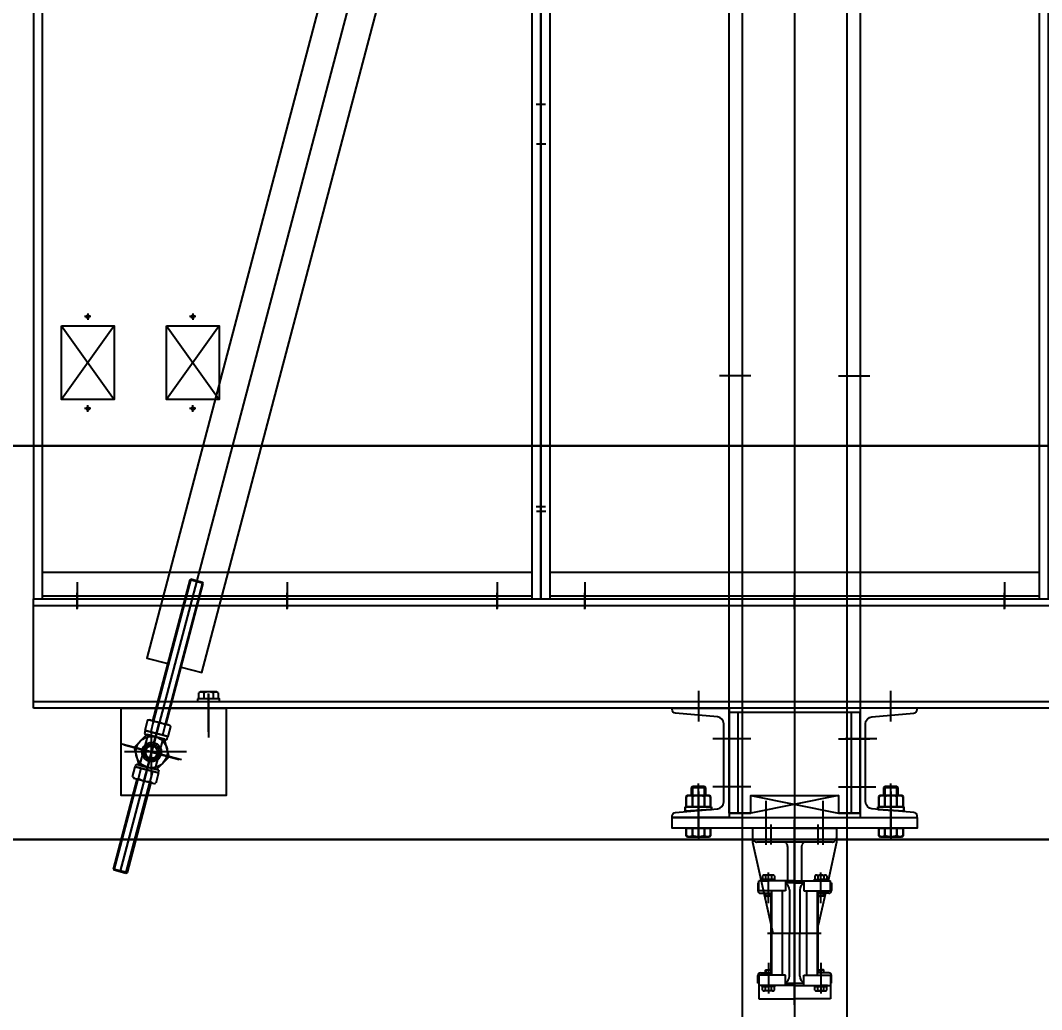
# Model space of a CAD drawing. Header units: millimetres. Extents: x 5544 to 245194, y -610088 to 30375.
# Drawn here: x 69416 to 70584, y -2015 to -884 of the extents above; entities that cross this region are included whole.
import ezdxf
from ezdxf.lldxf.tags import DXFTag

# ---------------------------------------------------------------- set-up
doc = ezdxf.new("R2010")
doc.units = ezdxf.units.MM
doc.linetypes.add('HIDDEN2', pattern=[0.1875, 0.125, -0.0625])
for name, color, linetype in [('0-중심선', 1, 'CENTER'), ('1', 1, 'CENTER2'), ('1.중심선', 1, 'CENTER'), ('15', 15, 'Continuous'), ('2', 1, 'CENTER'), ('5', 5, 'Continuous'), ('A-CEN', 22, 'Continuous'), ('CENTER', 1, 'CENTER'), ('CL', 1, 'CENTER'), ('HIDDEN', 6, 'HIDDEN'), ('RD', 3, 'Continuous'), ('THIN', 3, 'Continuous')]:
    doc.layers.add(name, color=color, linetype=linetype)
doc.layers.add('6', color=6, linetype='Continuous', lineweight=30)
doc.styles.add('ROMAND', font='gulim.ttc', dxfattribs={"oblique": 15})
tags = doc.linetypes.add('CENTER', pattern=[2, 1.25, -0.25, 0.25, -0.25]).pattern_tags.tags
tags[10:11] = [DXFTag(74, 4), DXFTag(75, 0), DXFTag(340, '0'), DXFTag(46, 1.0), DXFTag(50, 0.0), DXFTag(44, 0.0), DXFTag(45, 0.0)]
tags[8:9] = [DXFTag(74, 4), DXFTag(75, 0), DXFTag(340, '0'), DXFTag(46, 1.0), DXFTag(50, 0.0), DXFTag(44, 0.0), DXFTag(45, 0.0)]
tags[6:7] = [DXFTag(74, 4), DXFTag(75, 0), DXFTag(340, '0'), DXFTag(46, 1.0), DXFTag(50, 0.0), DXFTag(44, 0.0), DXFTag(45, 0.0)]
tags[4:5] = [DXFTag(74, 4), DXFTag(75, 0), DXFTag(340, '0'), DXFTag(46, 1.0), DXFTag(50, 0.0), DXFTag(44, 0.0), DXFTag(45, 0.0)]
tags = doc.linetypes.add('CENTER2', pattern=[1.125, 0.75, -0.125, 0.125, -0.125]).pattern_tags.tags
tags[10:11] = [DXFTag(74, 4), DXFTag(75, 0), DXFTag(340, '0'), DXFTag(46, 1.0), DXFTag(50, 0.0), DXFTag(44, 0.0), DXFTag(45, 0.0)]
tags[8:9] = [DXFTag(74, 4), DXFTag(75, 0), DXFTag(340, '0'), DXFTag(46, 1.0), DXFTag(50, 0.0), DXFTag(44, 0.0), DXFTag(45, 0.0)]
tags[6:7] = [DXFTag(74, 4), DXFTag(75, 0), DXFTag(340, '0'), DXFTag(46, 1.0), DXFTag(50, 0.0), DXFTag(44, 0.0), DXFTag(45, 0.0)]
tags[4:5] = [DXFTag(74, 4), DXFTag(75, 0), DXFTag(340, '0'), DXFTag(46, 1.0), DXFTag(50, 0.0), DXFTag(44, 0.0), DXFTag(45, 0.0)]
tags = doc.linetypes.add('HIDDEN', pattern=[0.375, 0.25, -0.125]).pattern_tags.tags
tags[6:7] = [DXFTag(74, 4), DXFTag(75, 0), DXFTag(340, '0'), DXFTag(46, 1.0), DXFTag(50, 0.0), DXFTag(44, 0.0), DXFTag(45, 0.0)]
tags[4:5] = [DXFTag(74, 4), DXFTag(75, 0), DXFTag(340, '0'), DXFTag(46, 1.0), DXFTag(50, 0.0), DXFTag(44, 0.0), DXFTag(45, 0.0)]
doc.dimstyles.new('DIM-A-002-단면', dxfattribs={"dimscale": 330, "dimtxt": 1, "dimasz": 0.4, "dimexe": 0.2, "dimexo": 0.3, "dimgap": 0.4, "dimtad": 1, "dimdec": 0, "dimtxsty": 'ROMAND', "dimcen": 0, "dimclrd": 15, "dimclre": 15, "dimclrt": 3, "dimadec": 0, "dimazin": 0, "dimtfac": 1, "dimtmove": 0, "dimatfit": 3, "dimfxl": 1, "dimarcsym": 0})

# ---------------------------------------------------------------- blocks, each defined once
blk = doc.blocks.new('A$C6F62D67A')
blk.add_lwpolyline([(51, 24.9), (51, 45.7), (33, 56.1), (15, 45.7), (15, 24.9), (33, 14.5), (51, 24.9)])
for radius in [18, 6.92]:
    blk.add_circle((33, 35.3), radius)
at = {"layer": '2'}
for p, q in [((15, 44.3), (51, 44.3)), ((15, 26.3), (51, 26.3))]:
    blk.add_line(p, q, dxfattribs=at)
at = {"layer": 'CENTER'}
for p, q in [((33, 0), (33, 70.6)), ((0, 35.3), (66, 35.3))]:
    blk.add_line(p, q, dxfattribs=at)
at = {"layer": 'THIN'}
blk.add_arc((33, 35.3), 8, 345, 255, dxfattribs=at)
blk = doc.blocks.new('A$C497EC5C6')
for p, q in [((109.6, 49.2, 190.1), (108.5, 47.3, 190.1)), ((108.5, 47.3, 190.1), (108.5, 23.3, 190.1)), ((109.6, 49.2, 190.1), (121.5, 49.2, 190.1)), ((121.5, 49.2, 190.1), (121.5, 21.5, 190.1)), ((121.5, 22, 190.1), (121.5, 48.6, 190.1)), ((121.5, 48.6, 190.1), (124.5, 48.6, 190.1)), ((124.5, 22, 190.1), (124.5, 48.6, 190.1)), ((164.5, 48.6, 190.1), (160.5, 48.6, 190.1)), ((160.5, 48.6, 190.1), (160.5, 22, 190.1)), ((176.4, 49.2, 190.1), (164.5, 49.2, 190.1)), ((164.5, 49.2, 190.1), (164.5, 21.5, 190.1)), ((164.5, 22, 190.1), (164.5, 48.6, 190.1)), ((176.4, 49.2, 190.1), (177.5, 47.3, 190.1)), ((177.5, 47.3, 190.1), (177.5, 23.3, 190.1)), ((1, 42.2, 190.1), (2.1, 43.3, 190.1)), ((1, 28.4, 190.1), (1, 42.2, 190.1)), ((2.1, 27.3, 190.1), (2.1, 43.3, 190.1)), ((2.1, 43.3, 190.1), (108.5, 43.3, 190.1)), ((109.6, 42.2, 190.1), (121.5, 42.2, 190.1)), ((176.4, 42.2, 190.1), (164.5, 42.2, 190.1)), ((343.9, 43.3, 190.1), (177.5, 43.3, 190.1)), ((343.9, 27.3, 190.1), (343.9, 43.3, 190.1)), ((345, 42.2, 190.1), (343.9, 43.3, 190.1)), ((345, 28.4, 190.1), (345, 42.2, 190.1)), ((2.1, 27.3, 190.1), (1, 28.4, 190.1)), ((108.5, 27.3, 190.1), (2.1, 27.3, 190.1)), ((109.6, 28.4, 190.1), (121.5, 28.4, 190.1)), ((176.4, 28.4, 190.1), (164.5, 28.4, 190.1)), ((177.5, 27.3, 190.1), (343.9, 27.3, 190.1)), ((343.9, 27.3, 190.1), (345, 28.4, 190.1)), ((108.5, 23.3, 190.1), (109.6, 21.5, 190.1)), ((121.5, 21.5, 190.1), (109.6, 21.5, 190.1)), ((124.5, 22, 190.1), (121.5, 22, 190.1)), ((160.5, 22, 190.1), (164.5, 22, 190.1)), ((164.5, 21.5, 190.1), (176.4, 21.5, 190.1)), ((177.5, 23.3, 190.1), (176.4, 21.5, 190.1))]:
    blk.add_line(p, q)
at = {"elevation": 190.1}
blk.add_lwpolyline([(245, 27.3), (245, 2.8), (2552.5, 2.8, 1), (2552.5, 67.8), (245, 67.8), (245, 43.3)], format="xyb", dxfattribs=at)
blk.add_circle((142.5, 35.3, 190.1), 9)
for centre, radius, start, end in [((114.6, 45.7, 190.1), 6.13, 145.591, 214.409), ((171.4, 45.7, 190.1), 6.13, 325.591, 34.409), ((132.5, 35.2, 190.1), 24, 162.8014, 179.5998), ((132.5, 35.5, 190.1), 24, 180.4002, 197.1986), ((153.5, 35.2, 190.1), 24, 0.4002, 17.1986), ((153.5, 35.5, 190.1), 24, 342.8014, 359.5998), ((114.6, 24.9, 190.1), 6.13, 145.591, 214.409), ((171.4, 24.9, 190.1), 6.13, 325.591, 34.409)]:
    blk.add_arc(centre, radius, start, end)
at = {"layer": '1'}
for p, q in [((142.5, 67.8, 190.1), (142.5, 2.8, 190.1)), ((2613.2, 35.3, 190.1), (2.3, 35.3, 190.1))]:
    blk.add_line(p, q, dxfattribs=at)
at = {"layer": 'CL'}
for p, q in [((345, 35.3, 190.1), (0, 35.3, 190.1)), ((122.5, 35.3, 190.1), (107.5, 35.3, 190.1)), ((163.5, 35.3, 190.1), (178.5, 35.3, 190.1))]:
    blk.add_line(p, q, dxfattribs=at)
at = {"layer": 'RD'}
for p, q in [((1, 42.2, 190.1), (108.5, 42.2, 190.1)), ((345, 42.2, 190.1), (177.5, 42.2, 190.1)), ((1, 28.4, 190.1), (108.5, 28.4, 190.1)), ((345, 28.4, 190.1), (177.5, 28.4, 190.1))]:
    blk.add_line(p, q, dxfattribs=at)
blk.add_blockref('A$C6F62D67A', (109.5, 0, 190.1))
blk = doc.blocks.new('A$CD31876AC')
for p, q in [((0, 100), (0, 225)), ((0, 217.5), (1845, 217.5)), ((190.5, 118.5), (189, 117.7)), ((189, 110.5), (189, 117.7)), ((209.5, 118.5), (190.5, 118.5)), ((194.5, 117.7), (194.5, 110.5)), ((205.5, 117.7), (205.5, 110.5)), ((211, 117.7), (209.5, 118.5)), ((211, 117.7), (211, 110.5)), ((0, 107.5), (1845, 107.5)), ((211, 110.5), (189, 110.5))]:
    blk.add_line(p, q)
blk.add_lwpolyline([(0, 225), (1845, 225), (1845, 100), (0, 100)])
for points in [[(187.5, 110.5), (187.5, 107.5), (212.5, 107.5), (212.5, 110.5)], [(220, 100), (220, 0), (100, 0), (100, 100)]]:
    blk.add_lwpolyline(points, close=True)
blk.add_circle((135, 50), 11)
for centre, radius, start, end in [((191.8, 113.6), 4.85, 55.591, 124.409), ((200, 99.5), 19, 73.2199, 106.7801), ((208.2, 113.6), 4.85, 55.591, 124.409)]:
    blk.add_arc(centre, radius, start, end)
at = {"layer": '1'}
for p, q in [((870, 258.2), (870, 42.7)), ((50, 213), (50, 231.9)), ((290, 213), (290, 231.9)), ((530, 213), (530, 231.9)), ((530, 213), (530, 231.9)), ((630, 213), (630, 231.9)), ((870, 213), (870, 231.9)), ((1110, 213), (1110, 231.9)), ((135, 20.8), (135, 75.4)), ((175, 50), (104.1, 50))]:
    blk.add_line(p, q, dxfattribs=at)
at = {"layer": 'CL'}
for p, q in [((200, 73), (200, 116.7)), ((760, 119.9), (760, 84.8)), ((980, 84.8), (980, 119.9)), ((200, 116.5), (200, 66.5))]:
    blk.add_line(p, q, dxfattribs=at)
blk = doc.blocks.new('A$C11E2FB58')
for points in [[(109, 36.2), (84, 36.2), (84, 3086.2), (109, 3086.2)], [(209, 3086.2), (234, 3086.2), (234, 36.2), (209, 36.2)], [(209, 36.2), (234, 36.2), (234, 151.2), (84, 151.2), (84, 36.2), (109, 36.2)], [(209, 36.2), (224, 36.2), (224, 151.2), (94, 151.2), (94, 36.2), (109, 36.2)], [(109, 36.2), (109, 56.2), (209, 56.2), (209, 36.2)]]:
    blk.add_lwpolyline(points)
for points in [[(78, 138.3, 0.388869), (70.7, 146.3), (22.7, 150.5, -0.388869), (19, 154.5), (19, 156.2), (84, 156.2), (84, 31.2), (19, 31.2), (19, 33, -0.388869), (22.7, 37), (70.7, 41.2, 0.388869), (78, 49.1)], [(240, 138.3, -0.388869), (247.3, 146.3), (295.3, 150.5, 0.388869), (299, 154.5), (299, 156.2), (234, 156.2), (234, 31.2), (299, 31.2), (299, 33, 0.388869), (295.3, 37), (247.3, 41.2, -0.388869), (240, 49.1)]]:
    blk.add_lwpolyline(points, format="xyb", close=True)
blk.add_lwpolyline([(19, 31.2), (299, 31.2), (299, 19.2), (19, 19.2)], close=True)
at = {"layer": '1'}
for p, q in [((159, 3091.2), (159, 31.2)), ((109, 536.2), (73.1, 536.2)), ((209, 536.2), (244.9, 536.2)), ((159, 171.4), (159, 31.2)), ((101.2, 121.2), (65.3, 121.2)), ((109, 121.2), (73.1, 121.2)), ((209, 121.2), (244.9, 121.2)), ((252.8, 121.2), (216.9, 121.2)), ((49, 61), (49, 5.6)), ((49, 61), (49, 5.6)), ((101.2, 66.2), (65.3, 66.2)), ((109, 66.2), (73.1, 66.2)), ((209, 66.2), (244.9, 66.2)), ((215.9, 66.2), (251.7, 66.2)), ((269, 61), (269, 5.6)), ((269, 61), (269, 5.6)), ((126.5, 0), (126.5, 50.1)), ((191.5, 0), (191.5, 50.1))]:
    blk.add_line(p, q, dxfattribs=at)
at = {"layer": '15'}
for p, q in [((109, 56.2), (209, 36.2)), ((209, 56.2), (109, 36.2))]:
    blk.add_line(p, q, dxfattribs=at)
at = {"layer": '6'}
for p, q in [((41, 65.6), (42.1, 66.7)), ((41, 56.5), (41, 65.6)), ((41, 65.6), (57, 65.6)), ((42.1, 66.7), (55.9, 66.7)), ((42.1, 66.7), (42.1, 56.5)), ((55.9, 66.7), (57, 65.6)), ((55.9, 66.7), (55.9, 56.5)), ((57, 65.6), (57, 56.5)), ((262.1, 66.7), (261, 65.6)), ((277, 65.6), (261, 65.6)), ((261, 65.6), (261, 56.5)), ((275.9, 66.7), (262.1, 66.7)), ((262.1, 66.7), (262.1, 56.5)), ((277, 65.6), (275.9, 66.7)), ((275.9, 66.7), (275.9, 56.5)), ((277, 56.5), (277, 65.6)), ((37, 56.5), (35.1, 55.4)), ((35.1, 43.5), (35.1, 55.4)), ((61, 56.5), (37, 56.5)), ((42.1, 55.4), (42.1, 43.5)), ((55.9, 55.4), (55.9, 43.5)), ((62.9, 55.4), (61, 56.5)), ((62.9, 55.4), (62.9, 43.5)), ((255.1, 55.4), (257, 56.5)), ((255.1, 55.4), (255.1, 43.5)), ((257, 56.5), (281, 56.5)), ((262.1, 55.4), (262.1, 43.5)), ((275.9, 55.4), (275.9, 43.5)), ((281, 56.5), (282.9, 55.4)), ((282.9, 43.5), (282.9, 55.4)), ((34, 43.5), (64, 43.5)), ((34, 38.3), (34, 43.5)), ((64, 40.3), (34, 38.3)), ((62.9, 43.5), (35.1, 43.5)), ((64, 43.5), (64, 40.3)), ((284, 43.5), (254, 43.5)), ((254, 43.5), (254, 40.3)), ((254, 40.3), (284, 38.3)), ((255.1, 43.5), (282.9, 43.5)), ((284, 38.3), (284, 43.5)), ((35.1, 10.3), (35.1, 19.2)), ((35.1, 19.2), (62.9, 19.2)), ((42.1, 10.3), (42.1, 19.2)), ((55.9, 10.3), (55.9, 19.2)), ((62.9, 19.2), (62.9, 10.3)), ((282.9, 19.2), (255.1, 19.2)), ((255.1, 19.2), (255.1, 10.3)), ((262.1, 10.3), (262.1, 19.2)), ((275.9, 10.3), (275.9, 19.2)), ((282.9, 10.3), (282.9, 19.2)), ((35.1, 10.3), (37, 9.2)), ((37, 9.2), (61, 9.2)), ((61, 9.2), (62.9, 10.3)), ((257, 9.2), (255.1, 10.3)), ((281, 9.2), (257, 9.2)), ((282.9, 10.3), (281, 9.2))]:
    blk.add_line(p, q, dxfattribs=at)
for centre, radius, start, end in [((38.6, 50.4), 6.13, 55.591, 124.409), ((49.2, 32.5), 24, 90.4002, 107.1986), ((48.8, 32.5), 24, 72.8014, 89.5998), ((59.4, 50.4), 6.13, 55.591, 124.409), ((258.6, 50.4), 6.13, 55.591, 124.409), ((269.2, 32.5), 24, 90.4002, 107.1986), ((268.8, 32.5), 24, 72.8014, 89.5998), ((279.4, 50.4), 6.13, 55.591, 124.409), ((38.6, 15.4), 6.13, 235.591, 304.409), ((49, 33.3), 24, 253.2199, 286.7801), ((59.4, 15.4), 6.13, 235.591, 304.409), ((258.6, 15.4), 6.13, 235.591, 304.409), ((269, 33.3), 24, 253.2199, 286.7801), ((279.4, 15.4), 6.13, 235.591, 304.409)]:
    blk.add_arc(centre, radius, start, end, dxfattribs=at)
at = {"layer": 'CL'}
for p, q in [((49, 8.2), (49, 70.2)), ((269, 8.2), (269, 70.2))]:
    blk.add_line(p, q, dxfattribs=at)
blk = doc.blocks.new('A$CB0754388')
blk.add_lwpolyline([(0, 98.1), (60, 98.1), (60, 14.1), (0, 14.1), (0, 98.1)])
for centre in [(30, 108.6), (30, 3.6)]:
    blk.add_circle(centre, 1.7)
at = {"layer": '0-중심선'}
for p, q in [((60, 98.1), (0, 14.1)), ((0, 98.1), (60, 14.1))]:
    blk.add_line(p, q, dxfattribs=at)
at = {"layer": '1.중심선'}
for p, q in [((33.6, 108.6), (26.4, 108.6)), ((30, 112.3), (30, 105)), ((33.6, 3.6), (26.4, 3.6)), ((30, 0), (30, 7.3))]:
    blk.add_line(p, q, dxfattribs=at)
blk = doc.blocks.new('A$CE61B8CFC')
for points in [[(0, 11), (580, 11), (580, 2311), (0, 2311)], [(10, 11), (570, 11), (570, 2311), (10, 2311)], [(580, 11), (1160, 11), (1160, 2311), (580, 2311)], [(590, 11), (1150, 11), (1150, 2311), (590, 2311)], [(10, 11), (570, 11), (570, 41), (10, 41)], [(590, 11), (1150, 11), (1150, 41), (590, 41)], [(10, 11), (570, 11), (570, 14.2), (10, 14.2)], [(590, 11), (1150, 11), (1150, 14.2), (590, 14.2)]]:
    blk.add_lwpolyline(points, close=True)
at = {"layer": '1'}
for p, q in [((585.1, 576), (574.6, 576)), ((574.9, 531), (585.4, 531)), ((585.1, 116), (574.6, 116)), ((574.9, 111), (585.4, 111)), ((50, 30), (50, 0)), ((290, 30), (290, 0)), ((530, 30), (530, 0)), ((630, 30), (630, 0)), ((870, 30), (870, 0)), ((1110, 30), (1110, 0))]:
    blk.add_line(p, q, dxfattribs=at)
for p in [(32, 224.9), (152, 224.9)]:
    blk.add_blockref('A$CB0754388', p)
blk = doc.blocks.new('A$C4F3A13762', base_point=(-312.6, 151))
at = {"ltscale": 1.3}
for p, q in [((-305.6, 355.4), (-264.6, 355.4)), ((-305.6, 328.4), (-305.6, 355.4)), ((-223.6, 355.4), (-264.6, 355.4)), ((-223.6, 355.4), (-264.6, 355.4)), ((-223.6, 328.4), (-223.6, 355.4)), ((-264.6, 340), (-305.6, 340)), ((-264.6, 340), (-305.6, 340)), ((-302.1, 341.3), (-294.6, 341.3)), ((-302.1, 340), (-302.1, 341.3)), ((-302.1, 340), (-294.6, 340)), ((-301.5, 345.6), (-301.5, 341.3)), ((-287.7, 341.3), (-301.5, 341.3)), ((-289.4, 346.2), (-299.8, 346.2)), ((-298.1, 345.6), (-298.1, 341.3)), ((-287.1, 341.3), (-294.6, 341.3)), ((-287.1, 340), (-294.6, 340)), ((-290.1, 341.3), (-292, 340)), ((-289.5, 341.3), (-291.4, 340)), ((-291.1, 345.6), (-291.1, 341.3)), ((-287.7, 345.6), (-287.7, 341.3)), ((-287.1, 340), (-287.1, 341.3)), ((-275.1, 340), (-275.1, 328.4)), ((-264.6, 340), (-223.6, 340)), ((-264.6, 340), (-223.6, 340)), ((-264.6, 340), (-223.6, 340)), ((-254.1, 340), (-254.1, 328.4)), ((-242.1, 341.3), (-234.6, 341.3)), ((-242.1, 340), (-242.1, 341.3)), ((-242.1, 340), (-234.6, 340)), ((-241.5, 345.6), (-241.5, 341.3)), ((-241.5, 341.3), (-227.7, 341.3)), ((-239.8, 346.2), (-229.4, 346.2)), ((-239.7, 341.3), (-237.8, 340)), ((-239.1, 341.3), (-237.2, 340)), ((-238.1, 345.6), (-238.1, 341.3)), ((-227.1, 341.3), (-234.6, 341.3)), ((-227.1, 340), (-234.6, 340)), ((-231.1, 345.6), (-231.1, 341.3)), ((-227.7, 345.6), (-227.7, 341.3)), ((-227.1, 340), (-227.1, 341.3)), ((-305.6, 337.7), (-306.6, 337.7)), ((-306.6, 337.7), (-306.6, 328.7)), ((-275.1, 328.4), (-305.6, 328.4)), ((-290.6, 328.4), (-290.6, 231.9)), ((-278.6, 328.4), (-278.6, 231.9)), ((-254.1, 337.7), (-275.1, 337.7)), ((-270.6, 329.7), (-270.6, 280.2)), ((-258.6, 329.7), (-258.6, 280.2)), ((-254.1, 328.4), (-223.6, 328.4)), ((-250.6, 328.4), (-250.6, 231.9)), ((-238.6, 328.4), (-238.6, 231.9)), ((-223.6, 337.7), (-222.6, 337.7)), ((-222.6, 337.7), (-222.6, 328.7)), ((-303.6, 325.7), (-294.6, 325.7)), ((-298.1, 325.7), (-298.1, 322.8)), ((-298.1, 322.8), (-297.4, 322.1)), ((-298.1, 322.8), (-294.6, 322.8)), ((-297.4, 322.1), (-297.4, 325.7)), ((-297.4, 322.1), (-294.6, 322.1)), ((-291.1, 322.8), (-294.6, 322.8)), ((-291.8, 322.1), (-294.6, 322.1)), ((-291.8, 322.1), (-291.8, 325.7)), ((-291.1, 322.8), (-291.8, 322.1)), ((-291.6, 322.7), (-291.6, 237.7)), ((-291.1, 325.7), (-291.1, 322.8)), ((-238.1, 325.7), (-238.1, 322.8)), ((-238.1, 322.8), (-237.4, 322.1)), ((-238.1, 322.8), (-234.6, 322.8)), ((-237.6, 322.7), (-237.6, 237.7)), ((-237.4, 322.1), (-237.4, 325.7)), ((-237.4, 322.1), (-234.6, 322.1)), ((-225.6, 325.7), (-234.6, 325.7)), ((-231.1, 322.8), (-234.6, 322.8)), ((-231.8, 322.1), (-234.6, 322.1)), ((-231.8, 322.1), (-231.8, 325.7)), ((-231.1, 322.8), (-231.8, 322.1)), ((-231.1, 325.7), (-231.1, 322.8)), ((-270.6, 230.7), (-270.6, 280.2)), ((-258.6, 230.7), (-258.6, 280.2)), ((-216.6, 176.2), (-239.6, 280.2)), ((-299.7, 234.7), (-291.6, 271.1)), ((-229.5, 234.7), (-237.6, 271.1)), ((-303.6, 234.7), (-294.6, 234.7)), ((-298.1, 237.5), (-297.4, 238.2)), ((-298.1, 234.7), (-298.1, 237.5)), ((-298.1, 237.5), (-294.6, 237.5)), ((-297.4, 238.2), (-297.4, 234.7)), ((-297.4, 238.2), (-294.6, 238.2)), ((-291.8, 238.2), (-294.6, 238.2)), ((-291.1, 237.5), (-294.6, 237.5)), ((-291.8, 238.2), (-291.8, 234.7)), ((-291.1, 237.5), (-291.8, 238.2)), ((-291.1, 234.7), (-291.1, 237.5)), ((-238.1, 237.5), (-237.4, 238.2)), ((-238.1, 234.7), (-238.1, 237.5)), ((-238.1, 237.5), (-234.6, 237.5)), ((-237.4, 238.2), (-237.4, 234.7)), ((-237.4, 238.2), (-234.6, 238.2)), ((-231.8, 238.2), (-234.6, 238.2)), ((-231.1, 237.5), (-234.6, 237.5)), ((-225.6, 234.7), (-234.6, 234.7)), ((-231.8, 238.2), (-231.8, 234.7)), ((-231.1, 237.5), (-231.8, 238.2)), ((-231.1, 234.7), (-231.1, 237.5)), ((-306.6, 222.7), (-306.6, 231.7)), ((-305.6, 222.7), (-306.6, 222.7)), ((-305.6, 231.9), (-305.6, 220.4)), ((-275.1, 231.9), (-305.6, 231.9)), ((-275.1, 220.4), (-275.1, 231.9)), ((-264.6, 222.7), (-275.1, 222.7)), ((-264.6, 222.7), (-254.1, 222.7)), ((-254.1, 220.4), (-254.1, 231.9)), ((-254.1, 231.9), (-223.6, 231.9)), ((-223.6, 231.9), (-223.6, 220.4)), ((-223.6, 222.7), (-222.6, 222.7)), ((-222.6, 222.7), (-222.6, 231.7)), ((-312.6, 176.2), (-302.8, 220.4)), ((-264.6, 220.4), (-305.6, 220.4)), ((-264.6, 220.4), (-305.6, 220.4)), ((-302.1, 220.4), (-302.1, 219)), ((-302.1, 220.4), (-294.6, 220.4)), ((-302.1, 219), (-294.6, 219)), ((-301.5, 214.7), (-301.5, 219)), ((-287.7, 219), (-301.5, 219)), ((-289.4, 214.1), (-299.8, 214.1)), ((-298.1, 214.7), (-298.1, 219)), ((-287.1, 220.4), (-294.6, 220.4)), ((-287.1, 219), (-294.6, 219)), ((-290.1, 219), (-292, 220.4)), ((-289.5, 219), (-291.4, 220.4)), ((-291.1, 214.7), (-291.1, 219)), ((-287.7, 214.7), (-287.7, 219)), ((-287.1, 220.4), (-287.1, 219)), ((-264.6, 220.4), (-223.6, 220.4)), ((-264.6, 220.4), (-223.6, 220.4)), ((-242.1, 220.4), (-242.1, 219)), ((-242.1, 220.4), (-234.6, 220.4)), ((-242.1, 219), (-234.6, 219)), ((-241.5, 214.7), (-241.5, 219)), ((-241.5, 219), (-227.7, 219)), ((-239.8, 214.1), (-229.4, 214.1)), ((-239.7, 219), (-237.8, 220.4)), ((-239.1, 219), (-237.2, 220.4)), ((-238.1, 214.7), (-238.1, 219)), ((-227.1, 220.4), (-234.6, 220.4)), ((-227.1, 219), (-234.6, 219)), ((-231.1, 214.7), (-231.1, 219)), ((-227.7, 214.7), (-227.7, 219)), ((-227.1, 220.4), (-227.1, 219)), ((-312.6, 160.2), (-312.6, 176.2)), ((-216.6, 160.2), (-216.6, 176.2)), ((-264.6, 160.2), (-312.6, 160.2)), ((-264.6, 160.2), (-216.6, 160.2))]:
    blk.add_line(p, q, dxfattribs=at)
for centre, radius, start, end in [((-299.8, 343.7), 2.57, 49.1018, 130.8982), ((-294.6, 336.1), 10.1, 69.7054, 110.2946), ((-289.4, 343.7), 2.57, 49.1018, 130.8982), ((-239.8, 343.7), 2.57, 49.1018, 130.8982), ((-234.6, 336.1), 10.1, 69.7054, 110.2946), ((-229.4, 343.7), 2.57, 49.1018, 130.8982), ((-303.6, 328.7), 3, 180, 270), ((-278.6, 329.7), 8, 0, 64.0555), ((-250.6, 329.7), 8, 115.9445, 180), ((-225.6, 328.7), 3, 270, 0), ((-303.6, 231.7), 3, 90, 180), ((-225.6, 231.7), 3, 0, 90), ((-278.6, 230.7), 8, 295.9445, 0), ((-250.6, 230.7), 8, 180, 244.0555), ((-299.8, 216.6), 2.57, 229.1018, 310.8982), ((-294.6, 224.2), 10.1, 249.7054, 290.2946), ((-289.4, 216.6), 2.57, 229.1018, 310.8982), ((-239.8, 216.6), 2.57, 229.1018, 310.8982), ((-234.6, 224.2), 10.1, 249.7054, 290.2946), ((-229.4, 216.6), 2.57, 229.1018, 310.8982)]:
    blk.add_arc(centre, radius, start, end, dxfattribs=at)
at = {"layer": 'CENTER'}
blk.add_line((-264.6, 362.2), (-264.6, 151), dxfattribs=at)
at = {"layer": 'CENTER', "ltscale": 1.3}
for p, q in [((-294.6, 314.2), (-294.6, 349.4)), ((-234.6, 314.2), (-234.6, 349.4)), ((-294.6, 246.1), (-294.6, 210.9)), ((-234.6, 246.1), (-234.6, 210.9)), ((-291.6, 178.9), (-291.6, 156.2)), ((-237.6, 178.9), (-237.6, 156.2))]:
    blk.add_line(p, q, dxfattribs=at)
at = {"layer": 'CENTER', "ltscale": 0.8}
blk.add_line((-233.7, 280.2), (-295, 280.2), dxfattribs=at)
at = {"layer": 'HIDDEN', "linetype": 'HIDDEN2', "ltscale": 1.3}
for p, q in [((-294.6, 325.7), (-291.6, 325.7)), ((-234.6, 325.7), (-237.6, 325.7)), ((-294.6, 234.7), (-291.6, 234.7)), ((-234.6, 234.7), (-237.6, 234.7))]:
    blk.add_line(p, q, dxfattribs=at)
at = {"layer": 'HIDDEN', "color": 7, "linetype": 'HIDDEN2', "ltscale": 1.3}
for p, q in [((-272.6, 181.2), (-272.6, 220.4)), ((-256.6, 181.2), (-256.6, 220.4)), ((-307.6, 176.2), (-221.6, 176.2))]:
    blk.add_line(p, q, dxfattribs=at)
at = {"layer": 'HIDDEN', "linetype": 'HIDDEN2', "ltscale": 1.3}
for centre, start, end in [((-291.6, 322.7), 70.5288, 90), ((-291.6, 318.7), 270, 289.4712), ((-237.6, 322.7), 90, 109.4712), ((-237.6, 318.7), 250.5288, 270), ((-291.6, 241.7), 70.5288, 90), ((-291.6, 237.7), 270, 289.4712), ((-237.6, 241.7), 90, 109.4712), ((-237.6, 237.7), 250.5288, 270)]:
    blk.add_arc(centre, 3, start, end, dxfattribs=at)
at = {"layer": 'HIDDEN', "color": 7, "linetype": 'HIDDEN2', "ltscale": 1.3}
for centre, start, end in [((-307.6, 171.2), 90, 180), ((-277.6, 181.2), 270, 0), ((-251.6, 181.2), 180, 270), ((-221.6, 171.2), 0, 90)]:
    blk.add_arc(centre, 5, start, end, dxfattribs=at)
blk = doc.blocks.new('판넬타입 일방형 측면')
at = {"layer": '6'}
blk.add_line((1212.5, -649.9), (-1084.7, -649.9), dxfattribs=at)
at = {"xscale": -1}
for name, p in [('A$C11E2FB58', (159, -1106.1)), ('A$CE61B8CFC', (870, -835.9)), ('A$CD31876AC', (870, -1049.9))]:
    blk.add_blockref(name, p, dxfattribs=at)
for name, p, rotation in [('A$C497EC5C6', (737.3, -1146.9, -190.1), 284.7859189863842), ('A$C4F3A13762', (-48, -1077.7), 180)]:
    blk.add_blockref(name, p, dxfattribs=dict(at, rotation=rotation))
blk = doc.blocks.new('*D2918')
at = {"layer": '15', "color": 15, "lineweight": -2, "ltscale": 600}
for p, q in [((65662.2, 8179.6), (61908.5, 8179.6)), ((61974.5, -1688.4), (61974.5, 8047.6)), ((74305.7, -1820.4), (61908.5, -1820.4))]:
    blk.add_line(p, q, dxfattribs=at)
at = {"layer": '15', "color": 15}
for points in [[(61996.5, 8047.6), (61952.5, 8047.6), (61974.5, 8179.6)], [(61952.5, -1688.4), (61996.5, -1688.4), (61974.5, -1820.4)]]:
    blk.add_solid(points, dxfattribs=at)
at = {"layer": 'Defpoints', "color": 0}
for p in [(61974.5, 8179.6), (65761.2, 8179.6), (74404.7, -1820.4)]:
    blk.add_point(p, dxfattribs=at)
at = {"layer": '15', "color": 3, "ltscale": 600, "insert": (61672.7, 3179.6), "char_height": 330, "attachment_point": 5, "rotation": 90, "style": 'ROMAND'}
blk.add_mtext('TRAVEL 10000', dxfattribs=at)

msp = doc.modelspace()

# ---------------------------------------------------------------- linework, layer by layer
at = {"layer": '0-중심선', "ltscale": 600}
msp.add_line((70301.5, 17979.6), (70301.5, -2520.4), dxfattribs=at)
at = {"layer": '5'}
msp.add_lwpolyline([(70361.5, 17979.6), (70241.5, 17979.6), (70241.5, -2520.4), (70361.5, -2520.4), (70361.5, 17979.6)], dxfattribs=at)
at = {"layer": 'A-CEN'}
msp.add_line((64878.7, -1820.4), (74404.7, -1820.4), dxfattribs=at)

# ---------------------------------------------------------------- block references
at = {"xscale": -1}
msp.add_blockref('판넬타입 일방형 측면', (70301.5, -720.5), dxfattribs=at)

# ---------------------------------------------------------------- dimensions: what is measured, and where the dimension line sits
at = {"layer": '15', "ltscale": 600}
dim = msp.add_linear_dim(base=(61974.5, 8179.6), p1=(74404.7, -1820.4), p2=(65761.2, 8179.6), angle=90, text='TRAVEL <>', dimstyle='DIM-A-002-단면', dxfattribs=at)
dim.commit()
dim.dimension.update_dxf_attribs({"geometry": '*D2918', "text_midpoint": (61672.7, 3179.6)})

doc.saveas('drawing.dxf')
